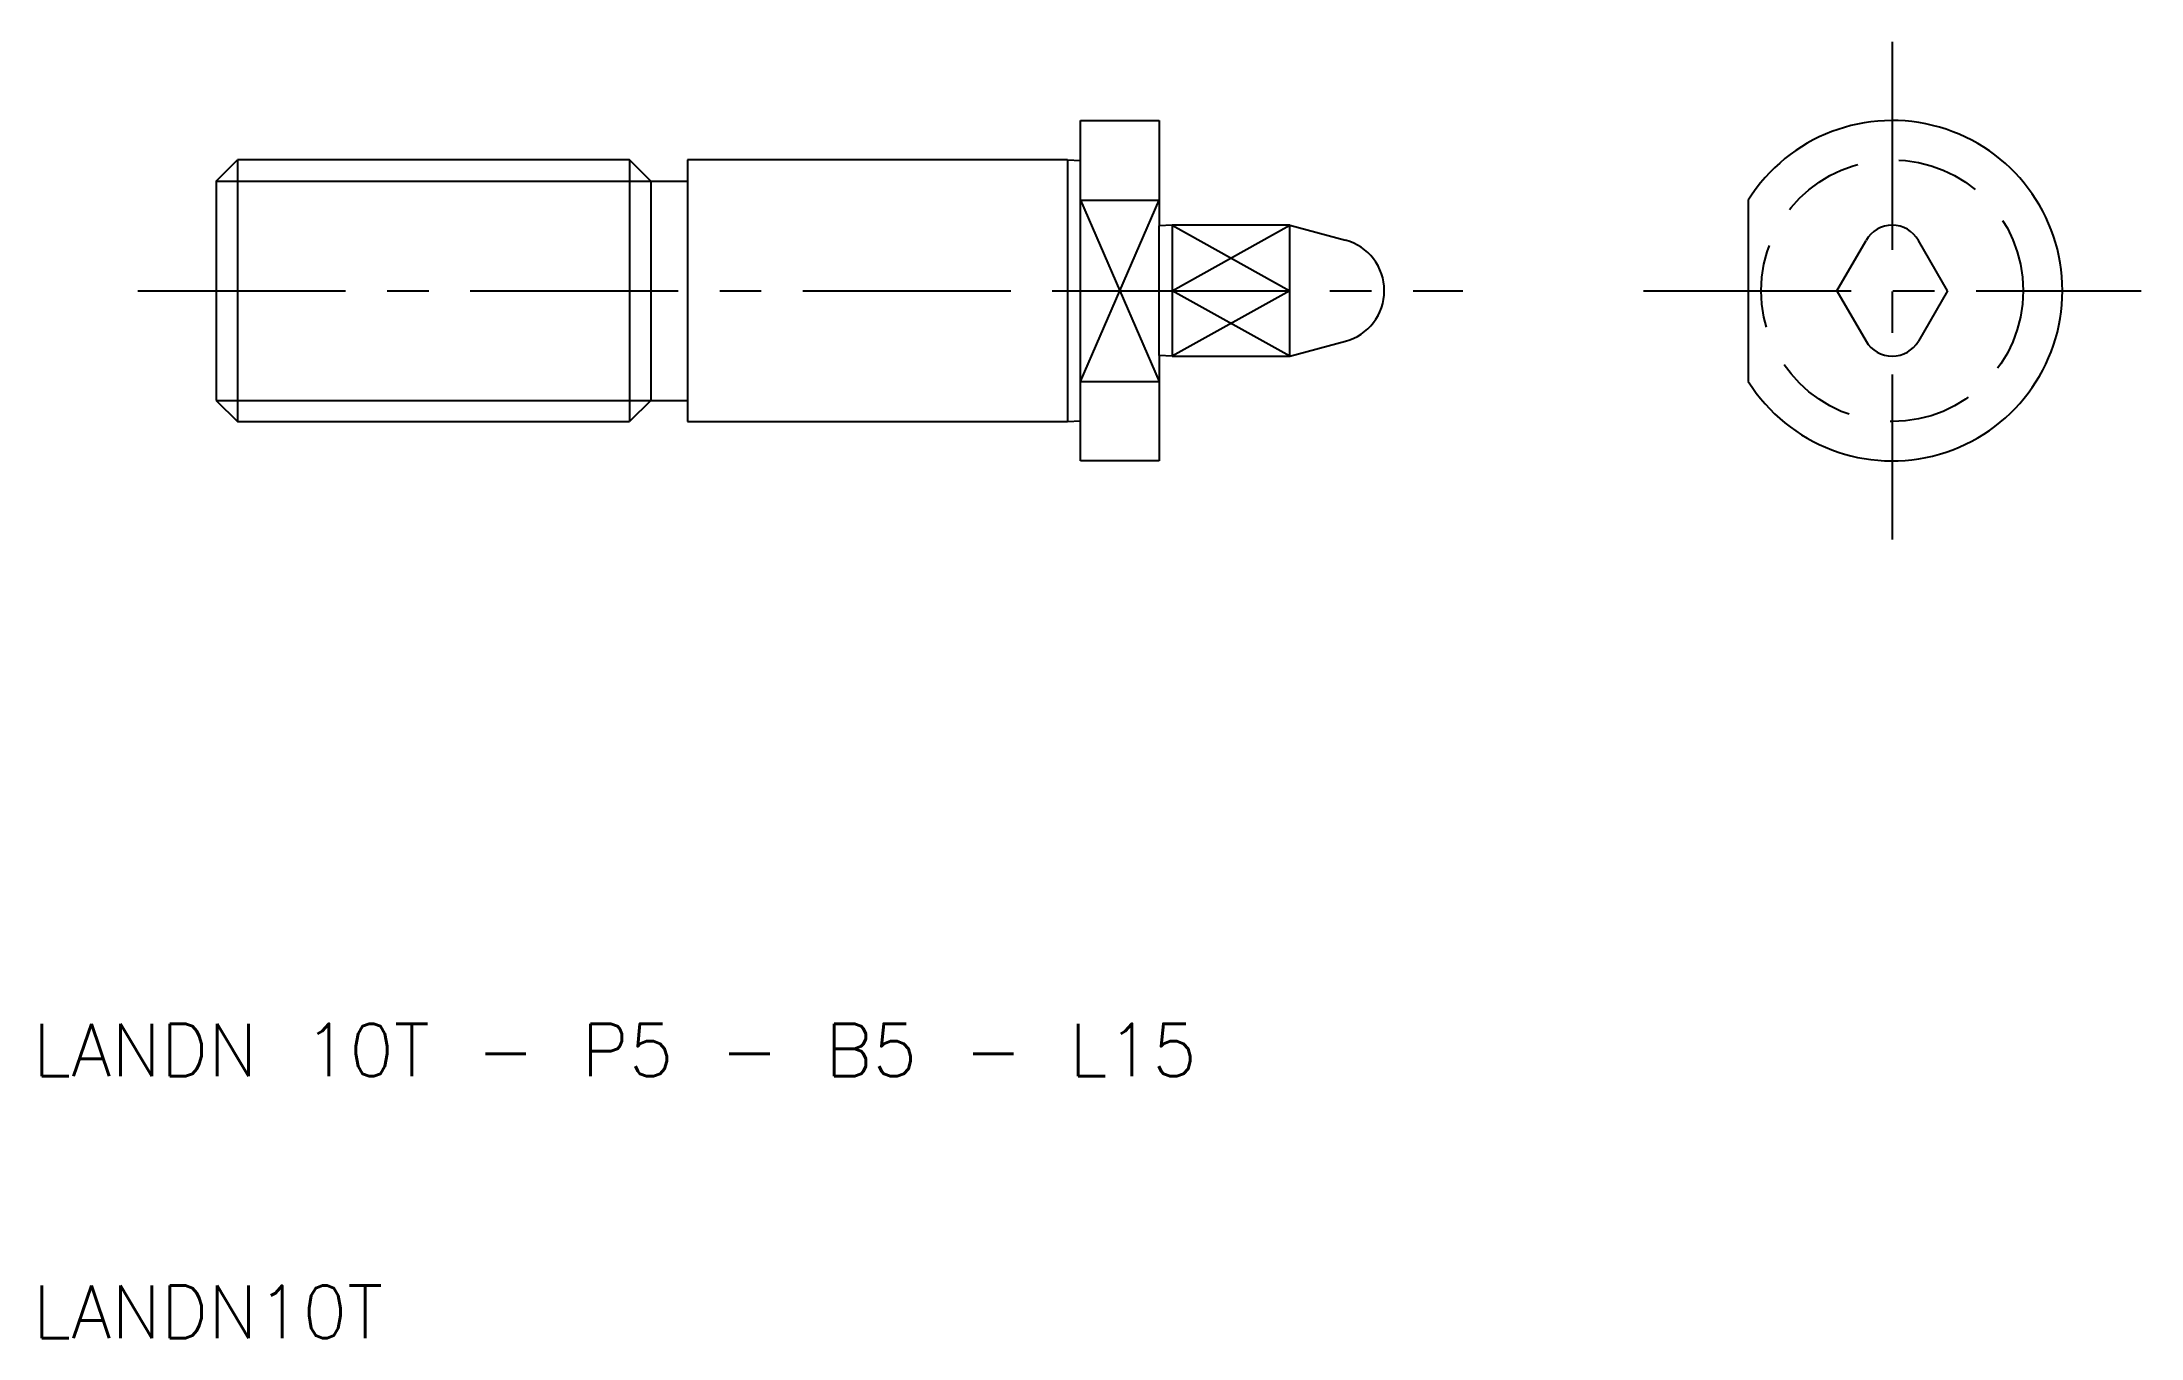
# Model space of a CAD drawing. Extents: x 10.3 to 90.5, y 10 to 59.5.
import ezdxf

# ---------------------------------------------------------------- set-up
doc = ezdxf.new("R2010")
doc.units = 0
doc.header["$LTSCALE"] = 0.25
doc.linetypes.add('CENTER', pattern=[50.8, 31.75, -6.35, 6.35, -6.35])
doc.linetypes.add('DASHED', pattern=[19.05, 12.7, -6.35])
doc.layers.get('0').update_dxf_attribs({"linetype": 'CONTINUOUS'})
doc.layers.add('CENTER', color=1, linetype='CENTER')
doc.styles.get("Standard").update_dxf_attribs({"font": 'txt.shx', "bigfont": 'extfont.shx'})

msp = doc.modelspace()

# ---------------------------------------------------------------- linework, layer by layer
for p, q in [((50, 54.975), (50, 56.5)), ((50, 56.5), (53, 56.5)), ((53, 56.5), (53, 52.475)), ((17, 54.188), (17.812, 55)), ((17.812, 55), (17.812, 45)), ((32.782, 55), (17.812, 55)), ((32.782, 55), (32.782, 45)), ((33.594, 54.188), (32.782, 55)), ((49.5, 55), (35, 55)), ((35, 55), (35, 45)), ((49.5, 55), (49.5, 45)), ((49.5, 55), (50, 54.975)), ((50, 45.025), (50, 54.975)), ((17, 54.188), (17, 45.812)), ((33.594, 54.188), (33.594, 45.812)), ((50, 53.464), (53, 53.464)), ((75.5, 53.464), (75.5, 46.536)), ((53.5, 52.5), (53, 52.475)), ((53, 47.525), (53, 52.475)), ((58, 52.5), (53.5, 52.5)), ((53.5, 52.5), (53.5, 47.5)), ((58, 47.5), (58, 52.5)), ((58, 52.5), (60.12, 51.932)), ((78.89, 50), (80, 51.923)), ((83.11, 50), (82, 51.923)), ((53.5, 50), (58, 50)), ((78.89, 50), (80, 48.077)), ((83.11, 50), (82, 48.077)), ((53, 47.525), (53, 43.5)), ((53.5, 47.5), (53, 47.525)), ((53.5, 47.5), (58, 47.5)), ((58, 47.5), (60.12, 48.068)), ((50, 46.536), (53, 46.536)), ((17, 45.812), (17.812, 45)), ((33.594, 45.812), (32.782, 45)), ((17.812, 45), (32.782, 45)), ((35, 45), (49.5, 45)), ((49.5, 45), (50, 45.025)), ((50, 43.5), (50, 45.025)), ((53, 43.5), (50, 43.5))]:
    msp.add_line(p, q)
at = {"color": 3}
for p, q in [((17, 54.188), (33.594, 54.188)), ((50, 46.536), (53, 53.464)), ((50, 53.464), (53, 46.536)), ((53.5, 52.5), (58, 50)), ((53.5, 50), (58, 52.5)), ((58, 50), (53.5, 47.5)), ((58, 47.5), (53.5, 50)), ((17, 45.812), (33.594, 45.812))]:
    msp.add_line(p, q, dxfattribs=at)
at = {"color": 7, "linetype": 'CONTINUOUS'}
for p, q in [((33.594, 54.188), (35, 54.188)), ((33.594, 45.812), (35, 45.812))]:
    msp.add_line(p, q, dxfattribs=at)
at = {"color": 3, "linetype": 'DASHED'}
msp.add_circle((81, 50), 5, dxfattribs=at)
for centre, radius, start, end in [((81, 50), 6.5, 212.20423, 147.79577), ((81, 51.345), 1.155, 30, 150), ((59.603, 50), 2, 285, 75), ((81, 48.655), 1.155, 210, 330)]:
    msp.add_arc(centre, radius, start, end)
at = {"layer": 'CENTER', "color": 1, "linetype": 'CENTER'}
for p, q in [((81, 59.5), (81, 40.5)), ((14, 50), (50, 50)), ((50, 50), (64.603, 50)), ((71.5, 50), (90.5, 50))]:
    msp.add_line(p, q, dxfattribs=at)

# ---------------------------------------------------------------- texts
for s, p in [('LANDN 10T - P5 - B5 - L15', (10, 20)), ('LANDN10T', (10, 10))]:
    msp.add_text(s, height=2).set_placement(p)

doc.saveas('drawing.dxf')
